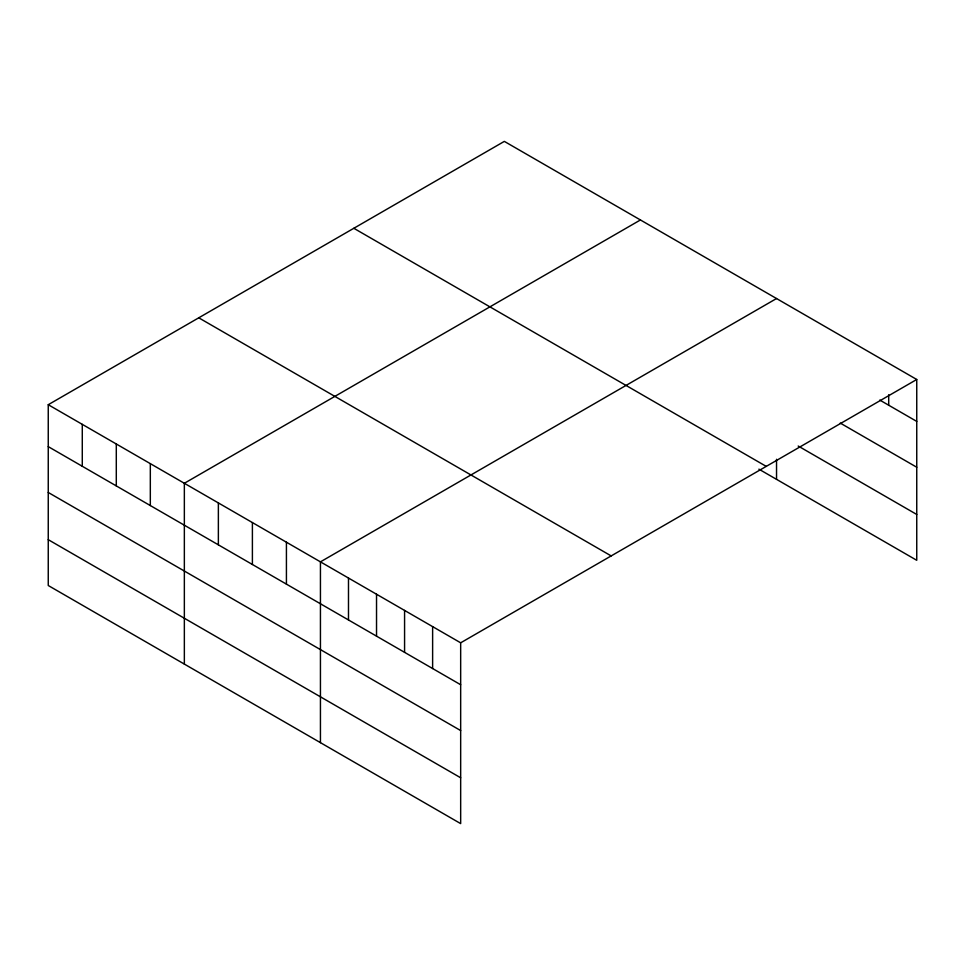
<?xml version="1.0" encoding="UTF-8"?>
<svg xmlns="http://www.w3.org/2000/svg" width="965" height="965" viewBox="0 0 965 965"><rect width="100%" height="100%" fill="white"/><g stroke="black" fill="none" stroke-linecap="round" stroke-linejoin="round"><path stroke-width="1.45" d="M916.75 379.486L460.667 642.811L460.667 823.615L48.25 585.514L48.25 404.709L504.333 141.385L916.75 379.486L916.75 560.291L758.888 469.159M640.434 219.96L184.351 483.284L184.351 664.089M776.536 298.535L320.44 561.859L320.44 742.664M879.778 400.065L916.75 421.416M840.262 423.08L916.75 467.241M798.2 446.023L916.75 514.466M353.829 228.283L766.246 466.385M198.754 317.811L611.171 555.912M48.25 404.709L460.667 642.811M48.25 446.626L460.667 684.728M48.25 492.464L460.667 730.565M48.25 539.676L460.667 777.778M888.705 394.745L888.705 405.216M776.536 459.292L776.536 479.34M432.622 626.623L432.622 668.54M404.576 610.423L404.576 652.352M376.531 594.235L376.531 636.152M348.486 578.047L348.486 619.964M286.424 542.209L286.424 584.127M252.396 522.572L252.396 564.489M218.367 502.922L218.367 544.839M150.323 463.634L150.323 505.551M116.295 443.996L116.295 485.914M82.278 424.347L82.278 466.264"/></g></svg>
